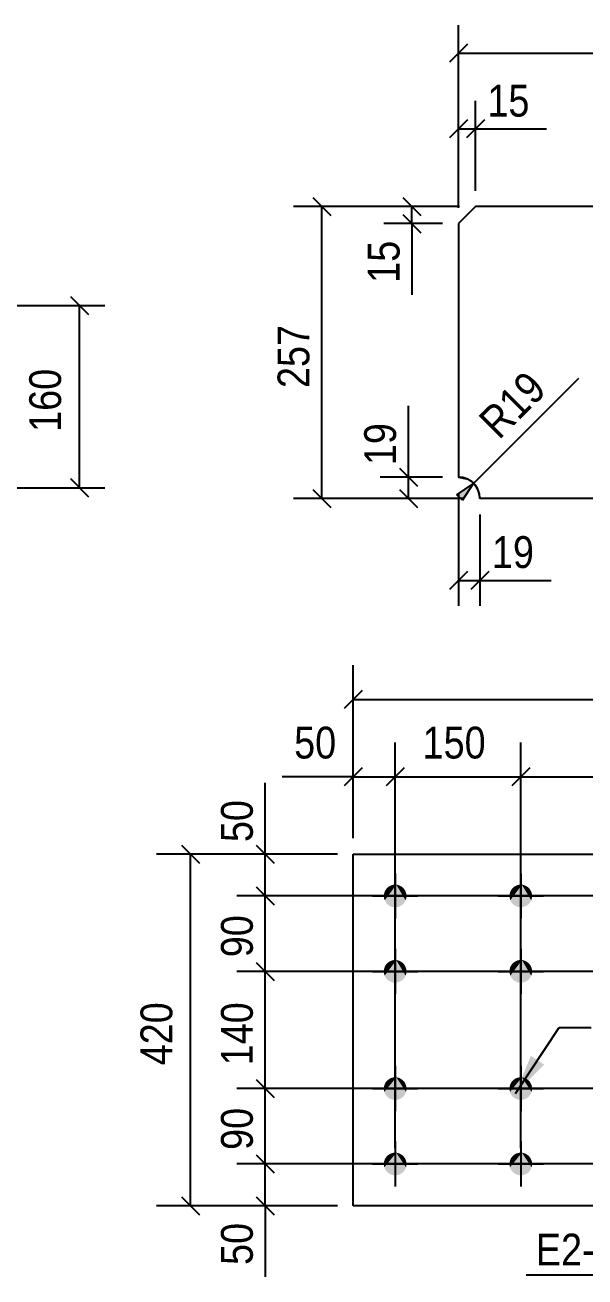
# Model space of a CAD drawing. Header units: millimetres. Extents: x 67 to 383, y 106 to 148.
# Drawn here: x 78.79 to 84.45, y 124.86 to 137.52 of the extents above; entities that cross this region are included whole.
import ezdxf

# ---------------------------------------------------------------- set-up
doc = ezdxf.new("R2010")
doc.units = ezdxf.units.MM
doc.linetypes.add('XKITLINE00', pattern=[0])
doc.styles.add('ARIAL', font='ARIAL.TTF')
doc.styles.add('ARIAL_', font='ARIAL.TTF')

msp = doc.modelspace()

# ---------------------------------------------------------------- linework, layer by layer
at = {"linetype": 'XKITLINE00'}
for p, q in [((83.17, 135.669), (83.17, 137.517)), ((83.261, 137.322), (83.079, 137.14)), ((83.17, 137.231), (90.486, 137.231)), ((83.17, 135.669), (83.17, 136.752)), ((83.342, 135.842), (83.342, 136.752)), ((83.261, 136.558), (83.079, 136.376)), ((83.433, 136.558), (83.251, 136.376)), ((83.17, 136.467), (83.342, 136.467)), ((83.342, 136.467), (84.061, 136.467)), ((83.342, 136.467), (84.061, 136.467)), ((83.181, 135.681), (81.502, 135.681)), ((81.697, 135.772), (81.879, 135.59)), ((81.788, 132.729), (81.788, 135.681)), ((83.181, 135.681), (82.415, 135.681)), ((82.609, 135.772), (82.791, 135.59)), ((82.7, 135.509), (82.7, 135.681)), ((82.609, 135.6), (82.791, 135.417)), ((83.009, 135.509), (82.415, 135.509)), ((82.7, 135.509), (82.7, 134.79)), ((82.7, 135.509), (82.7, 134.79)), ((77.435, 134.683), (79.594, 134.683)), ((79.246, 134.774), (79.428, 134.592)), ((79.337, 132.84), (79.337, 134.683)), ((83.324, 132.883), (84.388, 133.947)), ((82.664, 132.947), (82.664, 133.666)), ((82.664, 132.947), (82.664, 133.666)), ((82.573, 133.038), (82.755, 132.856)), ((79.246, 132.931), (79.428, 132.749)), ((83.009, 132.947), (82.378, 132.947)), ((82.664, 132.729), (82.664, 132.947)), ((83.209, 132.939), (83.17, 132.947)), ((77.217, 132.84), (79.594, 132.84)), ((81.697, 132.82), (81.879, 132.638)), ((82.573, 132.82), (82.755, 132.638)), ((83.153, 132.769), (83.324, 132.883)), ((83.21, 132.712), (83.153, 132.769)), ((83.17, 132.786), (83.17, 131.646)), ((83.21, 132.712), (83.324, 132.883)), ((83.227, 132.729), (81.502, 132.729)), ((83.227, 132.729), (82.378, 132.729)), ((83.388, 132.568), (83.388, 131.646)), ((83.261, 131.994), (83.079, 131.812)), ((83.17, 131.903), (83.388, 131.903)), ((83.479, 131.994), (83.297, 131.812)), ((83.388, 131.903), (84.107, 131.903)), ((83.388, 131.903), (84.107, 131.903)), ((82.107, 129.297), (82.107, 131.044)), ((82.198, 130.789), (82.016, 130.607)), ((82.107, 130.698), (89.897, 130.698)), ((82.107, 129.297), (82.107, 130.263)), ((82.531, 126.164), (82.531, 130.263)), ((82.531, 126.164), (82.531, 130.263)), ((83.801, 126.164), (83.801, 130.263)), ((83.801, 126.164), (83.801, 130.263)), ((82.198, 130.008), (82.016, 129.826)), ((82.622, 130.008), (82.44, 129.826)), ((82.622, 130.008), (82.44, 129.826)), ((83.892, 130.008), (83.71, 129.826)), ((83.892, 130.008), (83.71, 129.826)), ((81.216, 129.136), (81.216, 129.855)), ((81.216, 129.136), (81.216, 129.855)), ((82.107, 129.917), (81.389, 129.917)), ((82.107, 129.917), (81.389, 129.917)), ((82.107, 129.917), (82.531, 129.917)), ((82.531, 129.917), (83.801, 129.917)), ((83.801, 129.917), (88.204, 129.917)), ((80.371, 129.227), (80.553, 129.045)), ((81.125, 129.227), (81.307, 129.045)), ((81.946, 129.136), (80.117, 129.136)), ((80.462, 125.58), (80.462, 129.136)), ((81.946, 129.136), (80.93, 129.136)), ((81.216, 128.713), (81.216, 129.136)), ((89.313, 128.713), (80.93, 128.713)), ((89.313, 128.713), (80.93, 128.713)), ((81.125, 128.804), (81.307, 128.622)), ((81.125, 128.804), (81.307, 128.622)), ((81.216, 127.95), (81.216, 128.713)), ((81.125, 128.041), (81.307, 127.859)), ((81.137, 128.028), (81.307, 127.859)), ((89.313, 127.95), (80.93, 127.95)), ((89.313, 127.95), (80.93, 127.95)), ((81.216, 126.765), (81.216, 127.95)), ((83.747, 126.717), (84.19, 127.382)), ((84.19, 127.382), (84.512, 127.382)), ((81.125, 126.856), (81.307, 126.674)), ((81.125, 126.856), (81.307, 126.674)), ((89.313, 126.765), (80.93, 126.765)), ((89.313, 126.765), (80.93, 126.765)), ((81.216, 126.003), (81.216, 126.765)), ((81.125, 126.094), (81.307, 125.912)), ((81.137, 126.081), (81.307, 125.912)), ((89.313, 126.003), (80.93, 126.003)), ((89.313, 126.003), (80.93, 126.003)), ((81.216, 125.58), (81.216, 126.003)), ((81.946, 125.58), (80.117, 125.58)), ((80.371, 125.671), (80.553, 125.489)), ((81.946, 125.58), (80.93, 125.58)), ((81.125, 125.671), (81.307, 125.489)), ((81.216, 125.58), (81.216, 124.861)), ((81.216, 125.58), (81.216, 124.861)), ((83.856, 124.881), (88.06, 124.881))]:
    msp.add_line(p, q, dxfattribs=at)
at = {"color": 2, "linetype": 'XKITLINE00'}
for p, q in [((83.342, 135.681), (83.17, 135.509)), ((90.277, 135.681), (83.342, 135.681)), ((83.17, 135.509), (83.17, 132.947)), ((83.17, 132.947), (83.253, 132.93)), ((83.371, 132.812), (83.388, 132.729)), ((90.268, 132.729), (83.388, 132.729)), ((82.107, 125.58), (82.107, 129.136)), ((82.107, 129.136), (89.897, 129.136)), ((89.897, 125.58), (82.107, 125.58))]:
    msp.add_line(p, q, dxfattribs=at)
at = {"color": 3, "linetype": 'XKITLINE00'}
for p, q in [((82.531, 128.941), (82.531, 128.484)), ((83.801, 128.941), (83.801, 128.484)), ((82.302, 128.713), (82.759, 128.713)), ((83.572, 128.713), (84.029, 128.713)), ((82.531, 128.179), (82.531, 127.722)), ((83.801, 128.179), (83.801, 127.722)), ((82.302, 127.95), (82.759, 127.95)), ((83.572, 127.95), (84.029, 127.95)), ((82.531, 126.994), (82.531, 126.536)), ((83.801, 126.994), (83.801, 126.536)), ((82.302, 126.765), (82.759, 126.765)), ((83.572, 126.765), (84.029, 126.765)), ((82.531, 126.232), (82.531, 125.774)), ((83.801, 126.232), (83.801, 125.774)), ((82.302, 126.003), (82.759, 126.003)), ((83.572, 126.003), (84.029, 126.003))]:
    msp.add_line(p, q, dxfattribs=at)
at = {"linetype": 'XKITLINE00'}
msp.add_arc((83.17, 132.729), 0.218, 0, 90, dxfattribs=at)
at = {"color": 2, "linetype": 'XKITLINE00'}
msp.add_arc((83.17, 132.729), 0.218, 22.5, 67.5, dxfattribs=at)
for p in [(83.17, 137.231), (83.17, 136.467), (83.342, 136.467), (81.788, 135.681), (82.7, 135.681), (82.7, 135.509), (79.337, 134.683), (82.664, 132.947), (79.337, 132.84), (81.788, 132.729), (82.664, 132.729), (83.17, 131.903), (83.388, 131.903), (82.107, 130.698), (82.107, 129.917), (82.531, 129.917), (82.531, 129.917), (83.801, 129.917), (83.801, 129.917), (80.462, 129.136), (81.216, 129.136), (81.216, 128.713), (81.216, 128.713), (81.216, 127.95), (81.216, 127.95), (81.216, 126.765), (81.216, 126.765), (81.216, 126.003), (81.216, 126.003), (80.462, 125.58), (81.216, 125.58)]:
    msp.add_point(p)
at = {"linetype": 'Continuous'}
for points in [[(83.153, 132.769), (83.324, 132.883), (83.153, 132.769), (83.21, 132.712)], [(83.747, 126.717), (83.903, 127.097), (83.747, 126.717), (84.037, 127.007)]]:
    msp.add_solid(points, dxfattribs=at)
at = {"color": 3, "linetype": 'Continuous'}
for points in [[(82.542, 128.826), (82.417, 128.724), (82.416, 128.713)], [(82.542, 128.826), (82.416, 128.713), (82.417, 128.701)], [(82.542, 128.826), (82.418, 128.735), (82.417, 128.724)], [(82.542, 128.826), (82.417, 128.701), (82.418, 128.69)], [(82.542, 128.826), (82.421, 128.746), (82.418, 128.735)], [(82.542, 128.826), (82.418, 128.69), (82.421, 128.679)], [(82.542, 128.826), (82.425, 128.756), (82.421, 128.746)], [(82.542, 128.826), (82.421, 128.679), (82.425, 128.669)], [(82.542, 128.826), (82.43, 128.766), (82.425, 128.756)], [(82.542, 128.826), (82.425, 128.669), (82.43, 128.659)], [(82.542, 128.826), (82.435, 128.776), (82.43, 128.766)], [(82.542, 128.826), (82.43, 128.659), (82.435, 128.649)], [(82.542, 128.826), (82.442, 128.785), (82.435, 128.776)], [(82.542, 128.826), (82.435, 128.649), (82.442, 128.64)], [(82.542, 128.826), (82.45, 128.793), (82.442, 128.785)], [(82.542, 128.826), (82.442, 128.64), (82.45, 128.632)], [(82.542, 128.826), (82.458, 128.801), (82.45, 128.793)], [(82.542, 128.826), (82.45, 128.632), (82.458, 128.624)], [(82.542, 128.826), (82.467, 128.808), (82.458, 128.801)], [(82.542, 128.826), (82.458, 128.624), (82.467, 128.617)], [(82.542, 128.826), (82.477, 128.813), (82.467, 128.808)], [(82.542, 128.826), (82.467, 128.617), (82.477, 128.612)], [(82.542, 128.826), (82.487, 128.818), (82.477, 128.813)], [(82.542, 128.826), (82.477, 128.612), (82.487, 128.607)], [(82.542, 128.826), (82.497, 128.822), (82.487, 128.818)], [(82.542, 128.826), (82.487, 128.607), (82.497, 128.603)], [(82.542, 128.826), (82.508, 128.825), (82.497, 128.822)], [(82.542, 128.826), (82.497, 128.603), (82.508, 128.6)], [(82.542, 128.826), (82.519, 128.826), (82.508, 128.825)], [(82.542, 128.826), (82.508, 128.6), (82.519, 128.599)], [(82.542, 128.826), (82.531, 128.827), (82.519, 128.826)], [(82.542, 128.826), (82.519, 128.599), (82.531, 128.598)], [(82.542, 128.826), (82.531, 128.598), (82.542, 128.599)], [(82.542, 128.826), (82.542, 128.599), (82.553, 128.6)], [(82.542, 128.826), (82.553, 128.6), (82.564, 128.603)], [(82.542, 128.826), (82.564, 128.603), (82.574, 128.607)], [(82.542, 128.826), (82.574, 128.607), (82.584, 128.612)], [(82.542, 128.826), (82.584, 128.612), (82.594, 128.617)], [(82.542, 128.826), (82.594, 128.617), (82.603, 128.624)], [(82.542, 128.826), (82.603, 128.624), (82.611, 128.632)], [(82.542, 128.826), (82.611, 128.632), (82.619, 128.64)], [(82.542, 128.826), (82.619, 128.64), (82.626, 128.649)], [(82.542, 128.826), (82.626, 128.649), (82.631, 128.659)], [(82.542, 128.826), (82.631, 128.659), (82.636, 128.669)], [(82.542, 128.826), (82.636, 128.669), (82.64, 128.679)], [(82.542, 128.826), (82.64, 128.679), (82.643, 128.69)], [(82.542, 128.826), (82.643, 128.69), (82.644, 128.701)], [(82.542, 128.826), (82.644, 128.701), (82.645, 128.713)], [(82.542, 128.826), (82.645, 128.713), (82.644, 128.724)], [(82.542, 128.826), (82.644, 128.724), (82.643, 128.735)], [(82.542, 128.826), (82.643, 128.735), (82.64, 128.746)], [(82.542, 128.826), (82.64, 128.746), (82.636, 128.756)], [(82.542, 128.826), (82.636, 128.756), (82.631, 128.766)], [(82.542, 128.826), (82.631, 128.766), (82.626, 128.776)], [(82.542, 128.826), (82.626, 128.776), (82.619, 128.785)], [(82.542, 128.826), (82.619, 128.785), (82.611, 128.793)], [(82.542, 128.826), (82.611, 128.793), (82.603, 128.801)], [(82.542, 128.826), (82.603, 128.801), (82.594, 128.808)], [(82.542, 128.826), (82.594, 128.808), (82.584, 128.813)], [(82.542, 128.826), (82.584, 128.813), (82.574, 128.818)], [(82.542, 128.826), (82.574, 128.818), (82.564, 128.822)], [(82.542, 128.826), (82.564, 128.822), (82.553, 128.825)], [(83.812, 128.826), (83.687, 128.724), (83.686, 128.713)], [(83.812, 128.826), (83.686, 128.713), (83.687, 128.701)], [(83.812, 128.826), (83.689, 128.735), (83.687, 128.724)], [(83.812, 128.826), (83.687, 128.701), (83.689, 128.69)], [(83.812, 128.826), (83.691, 128.746), (83.689, 128.735)], [(83.812, 128.826), (83.689, 128.69), (83.691, 128.679)], [(83.812, 128.826), (83.695, 128.756), (83.691, 128.746)], [(83.812, 128.826), (83.691, 128.679), (83.695, 128.669)], [(83.812, 128.826), (83.7, 128.766), (83.695, 128.756)], [(83.812, 128.826), (83.695, 128.669), (83.7, 128.659)], [(83.812, 128.826), (83.706, 128.776), (83.7, 128.766)], [(83.812, 128.826), (83.7, 128.659), (83.706, 128.649)], [(83.812, 128.826), (83.712, 128.785), (83.706, 128.776)], [(83.812, 128.826), (83.706, 128.649), (83.712, 128.64)], [(83.812, 128.826), (83.72, 128.793), (83.712, 128.785)], [(83.812, 128.826), (83.712, 128.64), (83.72, 128.632)], [(83.812, 128.826), (83.728, 128.801), (83.72, 128.793)], [(83.812, 128.826), (83.72, 128.632), (83.728, 128.624)], [(83.812, 128.826), (83.737, 128.808), (83.728, 128.801)], [(83.812, 128.826), (83.728, 128.624), (83.737, 128.617)], [(83.812, 128.826), (83.747, 128.813), (83.737, 128.808)], [(83.812, 128.826), (83.737, 128.617), (83.747, 128.612)], [(83.812, 128.826), (83.757, 128.818), (83.747, 128.813)], [(83.812, 128.826), (83.747, 128.612), (83.757, 128.607)], [(83.812, 128.826), (83.767, 128.822), (83.757, 128.818)], [(83.812, 128.826), (83.757, 128.607), (83.767, 128.603)], [(83.812, 128.826), (83.778, 128.825), (83.767, 128.822)], [(83.812, 128.826), (83.767, 128.603), (83.778, 128.6)], [(83.812, 128.826), (83.789, 128.826), (83.778, 128.825)], [(83.812, 128.826), (83.778, 128.6), (83.789, 128.599)], [(83.812, 128.826), (83.801, 128.827), (83.789, 128.826)], [(83.812, 128.826), (83.789, 128.599), (83.801, 128.598)], [(83.812, 128.826), (83.801, 128.598), (83.812, 128.599)], [(83.812, 128.826), (83.812, 128.599), (83.823, 128.6)], [(83.812, 128.826), (83.823, 128.6), (83.834, 128.603)], [(83.812, 128.826), (83.834, 128.603), (83.844, 128.607)], [(83.812, 128.826), (83.844, 128.607), (83.855, 128.612)], [(83.812, 128.826), (83.855, 128.612), (83.864, 128.617)], [(83.812, 128.826), (83.864, 128.617), (83.873, 128.624)], [(83.812, 128.826), (83.873, 128.624), (83.882, 128.632)], [(83.812, 128.826), (83.882, 128.632), (83.889, 128.64)], [(83.812, 128.826), (83.889, 128.64), (83.896, 128.649)], [(83.812, 128.826), (83.896, 128.649), (83.901, 128.659)], [(83.812, 128.826), (83.901, 128.659), (83.906, 128.669)], [(83.812, 128.826), (83.906, 128.669), (83.91, 128.679)], [(83.812, 128.826), (83.91, 128.679), (83.913, 128.69)], [(83.812, 128.826), (83.913, 128.69), (83.914, 128.701)], [(83.812, 128.826), (83.914, 128.701), (83.915, 128.713)], [(83.812, 128.826), (83.915, 128.713), (83.914, 128.724)], [(83.812, 128.826), (83.914, 128.724), (83.913, 128.735)], [(83.812, 128.826), (83.913, 128.735), (83.91, 128.746)], [(83.812, 128.826), (83.91, 128.746), (83.906, 128.756)], [(83.812, 128.826), (83.906, 128.756), (83.901, 128.766)], [(83.812, 128.826), (83.901, 128.766), (83.896, 128.776)], [(83.812, 128.826), (83.896, 128.776), (83.889, 128.785)], [(83.812, 128.826), (83.889, 128.785), (83.882, 128.793)], [(83.812, 128.826), (83.882, 128.793), (83.873, 128.801)], [(83.812, 128.826), (83.873, 128.801), (83.864, 128.808)], [(83.812, 128.826), (83.864, 128.808), (83.855, 128.813)], [(83.812, 128.826), (83.855, 128.813), (83.844, 128.818)], [(83.812, 128.826), (83.844, 128.818), (83.834, 128.822)], [(83.812, 128.826), (83.834, 128.822), (83.823, 128.825)], [(82.542, 128.064), (82.417, 127.962), (82.416, 127.95)], [(82.542, 128.064), (82.416, 127.95), (82.417, 127.939)], [(82.542, 128.064), (82.418, 127.973), (82.417, 127.962)], [(82.542, 128.064), (82.417, 127.939), (82.418, 127.928)], [(82.542, 128.064), (82.421, 127.984), (82.418, 127.973)], [(82.542, 128.064), (82.418, 127.928), (82.421, 127.917)], [(82.542, 128.064), (82.425, 127.994), (82.421, 127.984)], [(82.542, 128.064), (82.421, 127.917), (82.425, 127.907)], [(82.542, 128.064), (82.43, 128.004), (82.425, 127.994)], [(82.542, 128.064), (82.425, 127.907), (82.43, 127.897)], [(82.542, 128.064), (82.435, 128.014), (82.43, 128.004)], [(82.542, 128.064), (82.43, 127.897), (82.435, 127.887)], [(82.542, 128.064), (82.442, 128.023), (82.435, 128.014)], [(82.542, 128.064), (82.435, 127.887), (82.442, 127.878)], [(82.542, 128.064), (82.45, 128.031), (82.442, 128.023)], [(82.542, 128.064), (82.442, 127.878), (82.45, 127.87)], [(82.542, 128.064), (82.458, 128.039), (82.45, 128.031)], [(82.542, 128.064), (82.45, 127.87), (82.458, 127.862)], [(82.542, 128.064), (82.467, 128.045), (82.458, 128.039)], [(82.542, 128.064), (82.458, 127.862), (82.467, 127.855)], [(82.542, 128.064), (82.477, 128.051), (82.467, 128.045)], [(82.542, 128.064), (82.467, 127.855), (82.477, 127.85)], [(82.542, 128.064), (82.487, 128.056), (82.477, 128.051)], [(82.542, 128.064), (82.477, 127.85), (82.487, 127.845)], [(82.542, 128.064), (82.497, 128.06), (82.487, 128.056)], [(82.542, 128.064), (82.487, 127.845), (82.497, 127.841)], [(82.542, 128.064), (82.508, 128.063), (82.497, 128.06)], [(82.542, 128.064), (82.497, 127.841), (82.508, 127.838)], [(82.542, 128.064), (82.519, 128.064), (82.508, 128.063)], [(82.542, 128.064), (82.508, 127.838), (82.519, 127.837)], [(82.542, 128.064), (82.531, 128.065), (82.519, 128.064)], [(82.542, 128.064), (82.519, 127.837), (82.531, 127.836)], [(82.542, 128.064), (82.531, 127.836), (82.542, 127.837)], [(82.542, 128.064), (82.542, 127.837), (82.553, 127.838)], [(82.542, 128.064), (82.553, 127.838), (82.564, 127.841)], [(82.542, 128.064), (82.564, 127.841), (82.574, 127.845)], [(82.542, 128.064), (82.574, 127.845), (82.584, 127.85)], [(82.542, 128.064), (82.584, 127.85), (82.594, 127.855)], [(82.542, 128.064), (82.594, 127.855), (82.603, 127.862)], [(82.542, 128.064), (82.603, 127.862), (82.611, 127.87)], [(82.542, 128.064), (82.611, 127.87), (82.619, 127.878)], [(82.542, 128.064), (82.619, 127.878), (82.626, 127.887)], [(82.542, 128.064), (82.626, 127.887), (82.631, 127.897)], [(82.542, 128.064), (82.631, 127.897), (82.636, 127.907)], [(82.542, 128.064), (82.636, 127.907), (82.64, 127.917)], [(82.542, 128.064), (82.64, 127.917), (82.643, 127.928)], [(82.542, 128.064), (82.643, 127.928), (82.644, 127.939)], [(82.542, 128.064), (82.644, 127.939), (82.645, 127.95)], [(82.542, 128.064), (82.645, 127.95), (82.644, 127.962)], [(82.542, 128.064), (82.644, 127.962), (82.643, 127.973)], [(82.542, 128.064), (82.643, 127.973), (82.64, 127.984)], [(82.542, 128.064), (82.64, 127.984), (82.636, 127.994)], [(82.542, 128.064), (82.636, 127.994), (82.631, 128.004)], [(82.542, 128.064), (82.631, 128.004), (82.626, 128.014)], [(82.542, 128.064), (82.626, 128.014), (82.619, 128.023)], [(82.542, 128.064), (82.619, 128.023), (82.611, 128.031)], [(82.542, 128.064), (82.611, 128.031), (82.603, 128.039)], [(82.542, 128.064), (82.603, 128.039), (82.594, 128.045)], [(82.542, 128.064), (82.594, 128.045), (82.584, 128.051)], [(82.542, 128.064), (82.584, 128.051), (82.574, 128.056)], [(82.542, 128.064), (82.574, 128.056), (82.564, 128.06)], [(82.542, 128.064), (82.564, 128.06), (82.553, 128.063)], [(83.812, 128.064), (83.687, 127.962), (83.686, 127.95)], [(83.812, 128.064), (83.686, 127.95), (83.687, 127.939)], [(83.812, 128.064), (83.689, 127.973), (83.687, 127.962)], [(83.812, 128.064), (83.687, 127.939), (83.689, 127.928)], [(83.812, 128.064), (83.691, 127.984), (83.689, 127.973)], [(83.812, 128.064), (83.689, 127.928), (83.691, 127.917)], [(83.812, 128.064), (83.695, 127.994), (83.691, 127.984)], [(83.812, 128.064), (83.691, 127.917), (83.695, 127.907)], [(83.812, 128.064), (83.7, 128.004), (83.695, 127.994)], [(83.812, 128.064), (83.695, 127.907), (83.7, 127.897)], [(83.812, 128.064), (83.706, 128.014), (83.7, 128.004)], [(83.812, 128.064), (83.7, 127.897), (83.706, 127.887)], [(83.812, 128.064), (83.712, 128.023), (83.706, 128.014)], [(83.812, 128.064), (83.706, 127.887), (83.712, 127.878)], [(83.812, 128.064), (83.72, 128.031), (83.712, 128.023)], [(83.812, 128.064), (83.712, 127.878), (83.72, 127.87)], [(83.812, 128.064), (83.728, 128.039), (83.72, 128.031)], [(83.812, 128.064), (83.72, 127.87), (83.728, 127.862)], [(83.812, 128.064), (83.737, 128.045), (83.728, 128.039)], [(83.812, 128.064), (83.728, 127.862), (83.737, 127.855)], [(83.812, 128.064), (83.747, 128.051), (83.737, 128.045)], [(83.812, 128.064), (83.737, 127.855), (83.747, 127.85)], [(83.812, 128.064), (83.757, 128.056), (83.747, 128.051)], [(83.812, 128.064), (83.747, 127.85), (83.757, 127.845)], [(83.812, 128.064), (83.767, 128.06), (83.757, 128.056)], [(83.812, 128.064), (83.757, 127.845), (83.767, 127.841)], [(83.812, 128.064), (83.778, 128.063), (83.767, 128.06)], [(83.812, 128.064), (83.767, 127.841), (83.778, 127.838)], [(83.812, 128.064), (83.789, 128.064), (83.778, 128.063)], [(83.812, 128.064), (83.778, 127.838), (83.789, 127.837)], [(83.812, 128.064), (83.801, 128.065), (83.789, 128.064)], [(83.812, 128.064), (83.789, 127.837), (83.801, 127.836)], [(83.812, 128.064), (83.801, 127.836), (83.812, 127.837)], [(83.812, 128.064), (83.812, 127.837), (83.823, 127.838)], [(83.812, 128.064), (83.823, 127.838), (83.834, 127.841)], [(83.812, 128.064), (83.834, 127.841), (83.844, 127.845)], [(83.812, 128.064), (83.844, 127.845), (83.855, 127.85)], [(83.812, 128.064), (83.855, 127.85), (83.864, 127.855)], [(83.812, 128.064), (83.864, 127.855), (83.873, 127.862)], [(83.812, 128.064), (83.873, 127.862), (83.882, 127.87)], [(83.812, 128.064), (83.882, 127.87), (83.889, 127.878)], [(83.812, 128.064), (83.889, 127.878), (83.896, 127.887)], [(83.812, 128.064), (83.896, 127.887), (83.901, 127.897)], [(83.812, 128.064), (83.901, 127.897), (83.906, 127.907)], [(83.812, 128.064), (83.906, 127.907), (83.91, 127.917)], [(83.812, 128.064), (83.91, 127.917), (83.913, 127.928)], [(83.812, 128.064), (83.913, 127.928), (83.914, 127.939)], [(83.812, 128.064), (83.914, 127.939), (83.915, 127.95)], [(83.812, 128.064), (83.915, 127.95), (83.914, 127.962)], [(83.812, 128.064), (83.914, 127.962), (83.913, 127.973)], [(83.812, 128.064), (83.913, 127.973), (83.91, 127.984)], [(83.812, 128.064), (83.91, 127.984), (83.906, 127.994)], [(83.812, 128.064), (83.906, 127.994), (83.901, 128.004)], [(83.812, 128.064), (83.901, 128.004), (83.896, 128.014)], [(83.812, 128.064), (83.896, 128.014), (83.889, 128.023)], [(83.812, 128.064), (83.889, 128.023), (83.882, 128.031)], [(83.812, 128.064), (83.882, 128.031), (83.873, 128.039)], [(83.812, 128.064), (83.873, 128.039), (83.864, 128.045)], [(83.812, 128.064), (83.864, 128.045), (83.855, 128.051)], [(83.812, 128.064), (83.855, 128.051), (83.844, 128.056)], [(83.812, 128.064), (83.844, 128.056), (83.834, 128.06)], [(83.812, 128.064), (83.834, 128.06), (83.823, 128.063)], [(82.542, 126.879), (82.417, 126.776), (82.416, 126.765)], [(82.542, 126.879), (82.416, 126.765), (82.417, 126.754)], [(82.542, 126.879), (82.418, 126.787), (82.417, 126.776)], [(82.542, 126.879), (82.417, 126.754), (82.418, 126.743)], [(82.542, 126.879), (82.421, 126.798), (82.418, 126.787)], [(82.542, 126.879), (82.418, 126.743), (82.421, 126.732)], [(82.542, 126.879), (82.425, 126.809), (82.421, 126.798)], [(82.542, 126.879), (82.421, 126.732), (82.425, 126.721)], [(82.542, 126.879), (82.43, 126.819), (82.425, 126.809)], [(82.542, 126.879), (82.425, 126.721), (82.43, 126.711)], [(82.542, 126.879), (82.435, 126.829), (82.43, 126.819)], [(82.542, 126.879), (82.43, 126.711), (82.435, 126.701)], [(82.542, 126.879), (82.442, 126.838), (82.435, 126.829)], [(82.542, 126.879), (82.435, 126.701), (82.442, 126.692)], [(82.542, 126.879), (82.45, 126.846), (82.442, 126.838)], [(82.542, 126.879), (82.442, 126.692), (82.45, 126.684)], [(82.542, 126.879), (82.458, 126.853), (82.45, 126.846)], [(82.542, 126.879), (82.45, 126.684), (82.458, 126.677)], [(82.542, 126.879), (82.467, 126.86), (82.458, 126.853)], [(82.542, 126.879), (82.458, 126.677), (82.467, 126.67)], [(82.542, 126.879), (82.477, 126.866), (82.467, 126.86)], [(82.542, 126.879), (82.467, 126.67), (82.477, 126.664)], [(82.542, 126.879), (82.487, 126.871), (82.477, 126.866)], [(82.542, 126.879), (82.477, 126.664), (82.487, 126.659)], [(82.542, 126.879), (82.497, 126.874), (82.487, 126.871)], [(82.542, 126.879), (82.487, 126.659), (82.497, 126.656)], [(82.542, 126.879), (82.508, 126.877), (82.497, 126.874)], [(82.542, 126.879), (82.497, 126.656), (82.508, 126.653)], [(82.542, 126.879), (82.519, 126.879), (82.508, 126.877)], [(82.542, 126.879), (82.508, 126.653), (82.519, 126.651)], [(82.542, 126.879), (82.531, 126.879), (82.519, 126.879)], [(82.542, 126.879), (82.519, 126.651), (82.531, 126.651)], [(82.542, 126.879), (82.531, 126.651), (82.542, 126.651)], [(82.542, 126.879), (82.542, 126.651), (82.553, 126.653)], [(82.542, 126.879), (82.553, 126.653), (82.564, 126.656)], [(82.542, 126.879), (82.564, 126.656), (82.574, 126.659)], [(82.542, 126.879), (82.574, 126.659), (82.584, 126.664)], [(82.542, 126.879), (82.584, 126.664), (82.594, 126.67)], [(82.542, 126.879), (82.594, 126.67), (82.603, 126.677)], [(82.542, 126.879), (82.603, 126.677), (82.611, 126.684)], [(82.542, 126.879), (82.611, 126.684), (82.619, 126.692)], [(82.542, 126.879), (82.619, 126.692), (82.626, 126.701)], [(82.542, 126.879), (82.626, 126.701), (82.631, 126.711)], [(82.542, 126.879), (82.631, 126.711), (82.636, 126.721)], [(82.542, 126.879), (82.636, 126.721), (82.64, 126.732)], [(82.542, 126.879), (82.64, 126.732), (82.643, 126.743)], [(82.542, 126.879), (82.643, 126.743), (82.644, 126.754)], [(82.542, 126.879), (82.644, 126.754), (82.645, 126.765)], [(82.542, 126.879), (82.645, 126.765), (82.644, 126.776)], [(82.542, 126.879), (82.644, 126.776), (82.643, 126.787)], [(82.542, 126.879), (82.643, 126.787), (82.64, 126.798)], [(82.542, 126.879), (82.64, 126.798), (82.636, 126.809)], [(82.542, 126.879), (82.636, 126.809), (82.631, 126.819)], [(82.542, 126.879), (82.631, 126.819), (82.626, 126.829)], [(82.542, 126.879), (82.626, 126.829), (82.619, 126.838)], [(82.542, 126.879), (82.619, 126.838), (82.611, 126.846)], [(82.542, 126.879), (82.611, 126.846), (82.603, 126.853)], [(82.542, 126.879), (82.603, 126.853), (82.594, 126.86)], [(82.542, 126.879), (82.594, 126.86), (82.584, 126.866)], [(82.542, 126.879), (82.584, 126.866), (82.574, 126.871)], [(82.542, 126.879), (82.574, 126.871), (82.564, 126.874)], [(82.542, 126.879), (82.564, 126.874), (82.553, 126.877)], [(83.812, 126.879), (83.687, 126.776), (83.686, 126.765)], [(83.812, 126.879), (83.686, 126.765), (83.687, 126.754)], [(83.812, 126.879), (83.689, 126.787), (83.687, 126.776)], [(83.812, 126.879), (83.687, 126.754), (83.689, 126.743)], [(83.812, 126.879), (83.691, 126.798), (83.689, 126.787)], [(83.812, 126.879), (83.689, 126.743), (83.691, 126.732)], [(83.812, 126.879), (83.695, 126.809), (83.691, 126.798)], [(83.812, 126.879), (83.691, 126.732), (83.695, 126.721)], [(83.812, 126.879), (83.7, 126.819), (83.695, 126.809)], [(83.812, 126.879), (83.695, 126.721), (83.7, 126.711)], [(83.812, 126.879), (83.706, 126.829), (83.7, 126.819)], [(83.812, 126.879), (83.7, 126.711), (83.706, 126.701)], [(83.812, 126.879), (83.712, 126.838), (83.706, 126.829)], [(83.812, 126.879), (83.706, 126.701), (83.712, 126.692)], [(83.812, 126.879), (83.72, 126.846), (83.712, 126.838)], [(83.812, 126.879), (83.712, 126.692), (83.72, 126.684)], [(83.812, 126.879), (83.728, 126.853), (83.72, 126.846)], [(83.812, 126.879), (83.72, 126.684), (83.728, 126.677)], [(83.812, 126.879), (83.737, 126.86), (83.728, 126.853)], [(83.812, 126.879), (83.728, 126.677), (83.737, 126.67)], [(83.812, 126.879), (83.747, 126.866), (83.737, 126.86)], [(83.812, 126.879), (83.737, 126.67), (83.747, 126.664)], [(83.812, 126.879), (83.757, 126.871), (83.747, 126.866)], [(83.812, 126.879), (83.747, 126.664), (83.757, 126.659)], [(83.812, 126.879), (83.767, 126.874), (83.757, 126.871)], [(83.812, 126.879), (83.757, 126.659), (83.767, 126.656)], [(83.812, 126.879), (83.778, 126.877), (83.767, 126.874)], [(83.812, 126.879), (83.767, 126.656), (83.778, 126.653)], [(83.812, 126.879), (83.789, 126.879), (83.778, 126.877)], [(83.812, 126.879), (83.778, 126.653), (83.789, 126.651)], [(83.812, 126.879), (83.801, 126.879), (83.789, 126.879)], [(83.812, 126.879), (83.789, 126.651), (83.801, 126.651)], [(83.812, 126.879), (83.801, 126.651), (83.812, 126.651)], [(83.812, 126.879), (83.812, 126.651), (83.823, 126.653)], [(83.812, 126.879), (83.823, 126.653), (83.834, 126.656)], [(83.812, 126.879), (83.834, 126.656), (83.844, 126.659)], [(83.812, 126.879), (83.844, 126.659), (83.855, 126.664)], [(83.812, 126.879), (83.855, 126.664), (83.864, 126.67)], [(83.812, 126.879), (83.864, 126.67), (83.873, 126.677)], [(83.812, 126.879), (83.873, 126.677), (83.882, 126.684)], [(83.812, 126.879), (83.882, 126.684), (83.889, 126.692)], [(83.812, 126.879), (83.889, 126.692), (83.896, 126.701)], [(83.812, 126.879), (83.896, 126.701), (83.901, 126.711)], [(83.812, 126.879), (83.901, 126.711), (83.906, 126.721)], [(83.812, 126.879), (83.906, 126.721), (83.91, 126.732)], [(83.812, 126.879), (83.91, 126.732), (83.913, 126.743)], [(83.812, 126.879), (83.913, 126.743), (83.914, 126.754)], [(83.812, 126.879), (83.914, 126.754), (83.915, 126.765)], [(83.812, 126.879), (83.915, 126.765), (83.914, 126.776)], [(83.812, 126.879), (83.914, 126.776), (83.913, 126.787)], [(83.812, 126.879), (83.913, 126.787), (83.91, 126.798)], [(83.812, 126.879), (83.91, 126.798), (83.906, 126.809)], [(83.812, 126.879), (83.906, 126.809), (83.901, 126.819)], [(83.812, 126.879), (83.901, 126.819), (83.896, 126.829)], [(83.812, 126.879), (83.896, 126.829), (83.889, 126.838)], [(83.812, 126.879), (83.889, 126.838), (83.882, 126.846)], [(83.812, 126.879), (83.882, 126.846), (83.873, 126.853)], [(83.812, 126.879), (83.873, 126.853), (83.864, 126.86)], [(83.812, 126.879), (83.864, 126.86), (83.855, 126.866)], [(83.812, 126.879), (83.855, 126.866), (83.844, 126.871)], [(83.812, 126.879), (83.844, 126.871), (83.834, 126.874)], [(83.812, 126.879), (83.834, 126.874), (83.823, 126.877)], [(82.542, 126.117), (82.417, 126.014), (82.416, 126.003)], [(82.542, 126.117), (82.416, 126.003), (82.417, 125.992)], [(82.542, 126.117), (82.418, 126.025), (82.417, 126.014)], [(82.542, 126.117), (82.417, 125.992), (82.418, 125.981)], [(82.542, 126.117), (82.421, 126.036), (82.418, 126.025)], [(82.542, 126.117), (82.418, 125.981), (82.421, 125.97)], [(82.542, 126.117), (82.425, 126.047), (82.421, 126.036)], [(82.542, 126.117), (82.421, 125.97), (82.425, 125.959)], [(82.542, 126.117), (82.43, 126.057), (82.425, 126.047)], [(82.542, 126.117), (82.425, 125.959), (82.43, 125.949)], [(82.542, 126.117), (82.435, 126.066), (82.43, 126.057)], [(82.542, 126.117), (82.43, 125.949), (82.435, 125.939)], [(82.542, 126.117), (82.442, 126.075), (82.435, 126.066)], [(82.542, 126.117), (82.435, 125.939), (82.442, 125.93)], [(82.542, 126.117), (82.45, 126.084), (82.442, 126.075)], [(82.542, 126.117), (82.442, 125.93), (82.45, 125.922)], [(82.542, 126.117), (82.458, 126.091), (82.45, 126.084)], [(82.542, 126.117), (82.45, 125.922), (82.458, 125.915)], [(82.542, 126.117), (82.467, 126.098), (82.458, 126.091)], [(82.542, 126.117), (82.458, 125.915), (82.467, 125.908)], [(82.542, 126.117), (82.477, 126.104), (82.467, 126.098)], [(82.542, 126.117), (82.467, 125.908), (82.477, 125.902)], [(82.542, 126.117), (82.487, 126.109), (82.477, 126.104)], [(82.542, 126.117), (82.477, 125.902), (82.487, 125.897)], [(82.542, 126.117), (82.497, 126.112), (82.487, 126.109)], [(82.542, 126.117), (82.487, 125.897), (82.497, 125.894)], [(82.542, 126.117), (82.508, 126.115), (82.497, 126.112)], [(82.542, 126.117), (82.497, 125.894), (82.508, 125.891)], [(82.542, 126.117), (82.519, 126.117), (82.508, 126.115)], [(82.542, 126.117), (82.508, 125.891), (82.519, 125.889)], [(82.542, 126.117), (82.531, 126.117), (82.519, 126.117)], [(82.542, 126.117), (82.519, 125.889), (82.531, 125.889)], [(82.542, 126.117), (82.531, 125.889), (82.542, 125.889)], [(82.542, 126.117), (82.542, 125.889), (82.553, 125.891)], [(82.542, 126.117), (82.553, 125.891), (82.564, 125.894)], [(82.542, 126.117), (82.564, 125.894), (82.574, 125.897)], [(82.542, 126.117), (82.574, 125.897), (82.584, 125.902)], [(82.542, 126.117), (82.584, 125.902), (82.594, 125.908)], [(82.542, 126.117), (82.594, 125.908), (82.603, 125.915)], [(82.542, 126.117), (82.603, 125.915), (82.611, 125.922)], [(82.542, 126.117), (82.611, 125.922), (82.619, 125.93)], [(82.542, 126.117), (82.619, 125.93), (82.626, 125.939)], [(82.542, 126.117), (82.626, 125.939), (82.631, 125.949)], [(82.542, 126.117), (82.631, 125.949), (82.636, 125.959)], [(82.542, 126.117), (82.636, 125.959), (82.64, 125.97)], [(82.542, 126.117), (82.64, 125.97), (82.643, 125.981)], [(82.542, 126.117), (82.643, 125.981), (82.644, 125.992)], [(82.542, 126.117), (82.644, 125.992), (82.645, 126.003)], [(82.542, 126.117), (82.645, 126.003), (82.644, 126.014)], [(82.542, 126.117), (82.644, 126.014), (82.643, 126.025)], [(82.542, 126.117), (82.643, 126.025), (82.64, 126.036)], [(82.542, 126.117), (82.64, 126.036), (82.636, 126.047)], [(82.542, 126.117), (82.636, 126.047), (82.631, 126.057)], [(82.542, 126.117), (82.631, 126.057), (82.626, 126.066)], [(82.542, 126.117), (82.626, 126.066), (82.619, 126.075)], [(82.542, 126.117), (82.619, 126.075), (82.611, 126.084)], [(82.542, 126.117), (82.611, 126.084), (82.603, 126.091)], [(82.542, 126.117), (82.603, 126.091), (82.594, 126.098)], [(82.542, 126.117), (82.594, 126.098), (82.584, 126.104)], [(82.542, 126.117), (82.584, 126.104), (82.574, 126.109)], [(82.542, 126.117), (82.574, 126.109), (82.564, 126.112)], [(82.542, 126.117), (82.564, 126.112), (82.553, 126.115)], [(83.812, 126.117), (83.687, 126.014), (83.686, 126.003)], [(83.812, 126.117), (83.686, 126.003), (83.687, 125.992)], [(83.812, 126.117), (83.689, 126.025), (83.687, 126.014)], [(83.812, 126.117), (83.687, 125.992), (83.689, 125.981)], [(83.812, 126.117), (83.691, 126.036), (83.689, 126.025)], [(83.812, 126.117), (83.689, 125.981), (83.691, 125.97)], [(83.812, 126.117), (83.695, 126.047), (83.691, 126.036)], [(83.812, 126.117), (83.691, 125.97), (83.695, 125.959)], [(83.812, 126.117), (83.7, 126.057), (83.695, 126.047)], [(83.812, 126.117), (83.695, 125.959), (83.7, 125.949)], [(83.812, 126.117), (83.706, 126.066), (83.7, 126.057)], [(83.812, 126.117), (83.7, 125.949), (83.706, 125.939)], [(83.812, 126.117), (83.712, 126.075), (83.706, 126.066)], [(83.812, 126.117), (83.706, 125.939), (83.712, 125.93)], [(83.812, 126.117), (83.72, 126.084), (83.712, 126.075)], [(83.812, 126.117), (83.712, 125.93), (83.72, 125.922)], [(83.812, 126.117), (83.728, 126.091), (83.72, 126.084)], [(83.812, 126.117), (83.72, 125.922), (83.728, 125.915)], [(83.812, 126.117), (83.737, 126.098), (83.728, 126.091)], [(83.812, 126.117), (83.728, 125.915), (83.737, 125.908)], [(83.812, 126.117), (83.747, 126.104), (83.737, 126.098)], [(83.812, 126.117), (83.737, 125.908), (83.747, 125.902)], [(83.812, 126.117), (83.757, 126.109), (83.747, 126.104)], [(83.812, 126.117), (83.747, 125.902), (83.757, 125.897)], [(83.812, 126.117), (83.767, 126.112), (83.757, 126.109)], [(83.812, 126.117), (83.757, 125.897), (83.767, 125.894)], [(83.812, 126.117), (83.778, 126.115), (83.767, 126.112)], [(83.812, 126.117), (83.767, 125.894), (83.778, 125.891)], [(83.812, 126.117), (83.789, 126.117), (83.778, 126.115)], [(83.812, 126.117), (83.778, 125.891), (83.789, 125.889)], [(83.812, 126.117), (83.801, 126.117), (83.789, 126.117)], [(83.812, 126.117), (83.789, 125.889), (83.801, 125.889)], [(83.812, 126.117), (83.801, 125.889), (83.812, 125.889)], [(83.812, 126.117), (83.812, 125.889), (83.823, 125.891)], [(83.812, 126.117), (83.823, 125.891), (83.834, 125.894)], [(83.812, 126.117), (83.834, 125.894), (83.844, 125.897)], [(83.812, 126.117), (83.844, 125.897), (83.855, 125.902)], [(83.812, 126.117), (83.855, 125.902), (83.864, 125.908)], [(83.812, 126.117), (83.864, 125.908), (83.873, 125.915)], [(83.812, 126.117), (83.873, 125.915), (83.882, 125.922)], [(83.812, 126.117), (83.882, 125.922), (83.889, 125.93)], [(83.812, 126.117), (83.889, 125.93), (83.896, 125.939)], [(83.812, 126.117), (83.896, 125.939), (83.901, 125.949)], [(83.812, 126.117), (83.901, 125.949), (83.906, 125.959)], [(83.812, 126.117), (83.906, 125.959), (83.91, 125.97)], [(83.812, 126.117), (83.91, 125.97), (83.913, 125.981)], [(83.812, 126.117), (83.913, 125.981), (83.914, 125.992)], [(83.812, 126.117), (83.914, 125.992), (83.915, 126.003)], [(83.812, 126.117), (83.915, 126.003), (83.914, 126.014)], [(83.812, 126.117), (83.914, 126.014), (83.913, 126.025)], [(83.812, 126.117), (83.913, 126.025), (83.91, 126.036)], [(83.812, 126.117), (83.91, 126.036), (83.906, 126.047)], [(83.812, 126.117), (83.906, 126.047), (83.901, 126.057)], [(83.812, 126.117), (83.901, 126.057), (83.896, 126.066)], [(83.812, 126.117), (83.896, 126.066), (83.889, 126.075)], [(83.812, 126.117), (83.889, 126.075), (83.882, 126.084)], [(83.812, 126.117), (83.882, 126.084), (83.873, 126.091)], [(83.812, 126.117), (83.873, 126.091), (83.864, 126.098)], [(83.812, 126.117), (83.864, 126.098), (83.855, 126.104)], [(83.812, 126.117), (83.855, 126.104), (83.844, 126.109)], [(83.812, 126.117), (83.844, 126.109), (83.834, 126.112)], [(83.812, 126.117), (83.834, 126.112), (83.823, 126.115)]]:
    msp.add_solid(points, dxfattribs=at)

# ---------------------------------------------------------------- texts
at = {"color": 3, "width": 0.85}
for s, style, p in [('15', 'ARIAL', (83.463, 136.591)), ('19', 'ARIAL', (83.509, 132.028)), ('50', 'ARIAL', (81.509, 130.102)), ('150', 'ARIAL', (82.808, 130.102)), ('E2-PL-76', 'ARIAL_', (83.953, 124.977))]:
    msp.add_text(s, height=0.3218, dxfattribs=dict(at, style=style)).set_placement(p)
at = {"color": 3, "style": 'ARIAL', "width": 0.85}
for s, rotation, p in [('15', 90.0002, (82.575, 134.911)), ('257', 90.0002, (81.663, 133.847)), ('160', 90.0002, (79.152, 133.404)), ('R19', 45.0001, (83.581, 133.317)), ('19', 90.0002, (82.539, 133.068)), ('50', 90.0002, (81.091, 129.257)), ('90', 90.0002, (81.091, 128.093)), ('420', 90.0002, (80.277, 127)), ('140', 90.0002, (81.091, 127)), ('90', 90.0002, (81.091, 126.145)), ('50', 90.0002, (81.091, 124.982))]:
    msp.add_text(s, height=0.3218, rotation=rotation, dxfattribs=at).set_placement(p)

doc.saveas('drawing.dxf')
